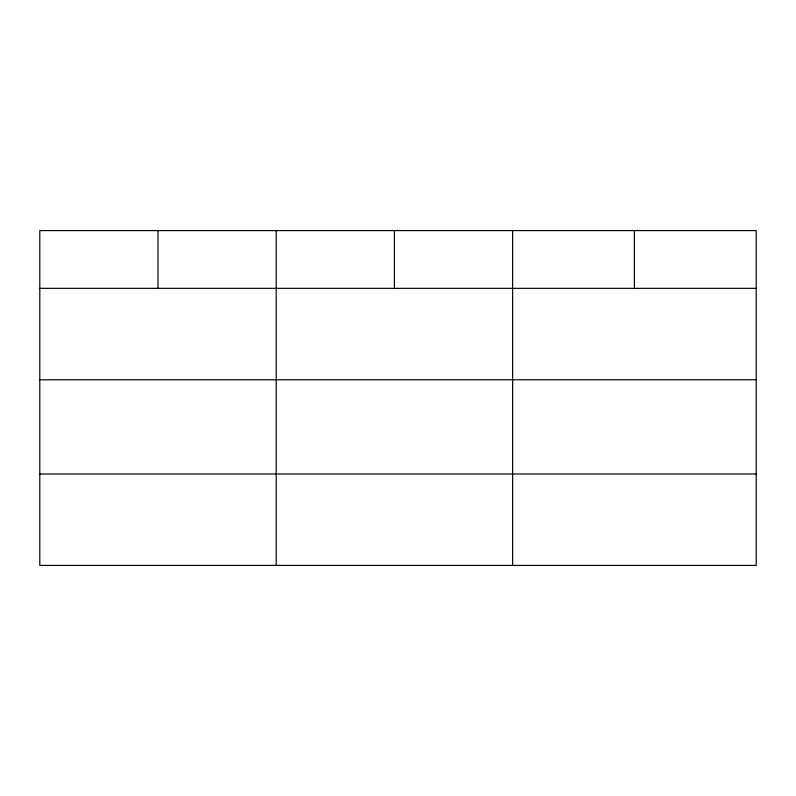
<?xml version="1.0" encoding="UTF-8"?>
<svg xmlns="http://www.w3.org/2000/svg" width="796" height="796" viewBox="0 0 796 796"><rect width="100%" height="100%" fill="white"/><g stroke="black" fill="none" stroke-linecap="round" stroke-linejoin="round"><path stroke-width="1.19" d="M756.2 379.772L756.2 230.591L39.8 230.591L39.8 565.409L756.2 565.409L756.2 379.772L39.8 379.772M39.8 288.341L756.2 288.341M39.8 473.978L756.2 473.978M634.412 230.591L634.412 288.341M512.624 230.591L512.624 565.409M394.418 230.591L394.418 288.341M276.212 230.591L276.212 565.409M158.006 230.591L158.006 288.341"/></g></svg>
